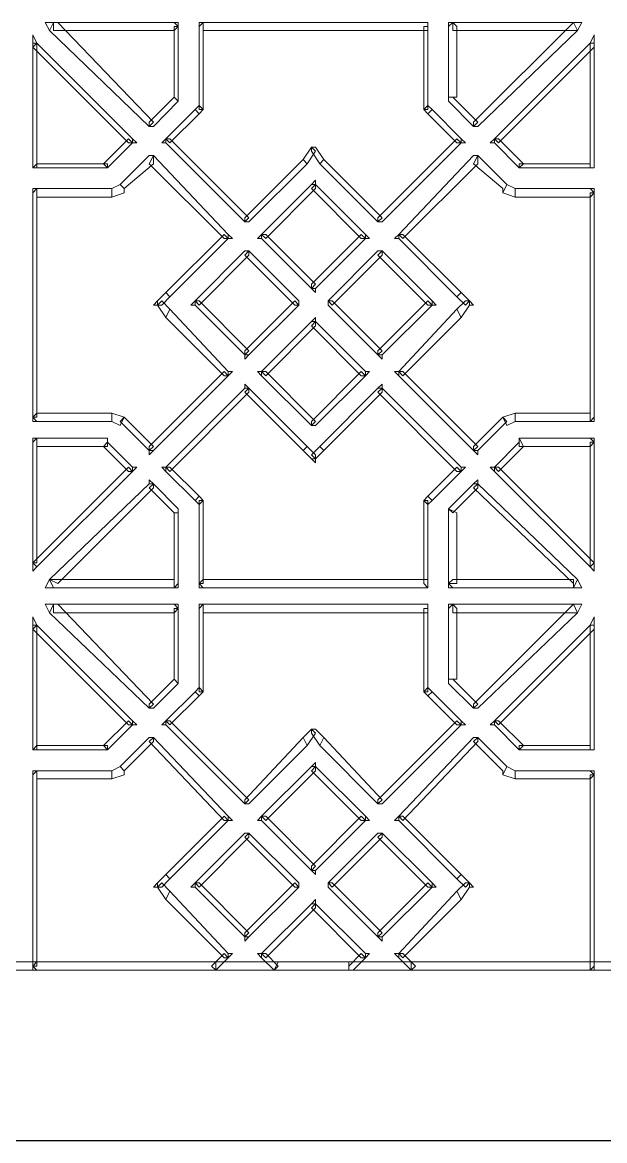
# Model space of a CAD drawing. Extents: x -66030 to 95157, y -13132 to 45879.
# Drawn here: x 79342 to 79889, y 39315 to 40366 of the extents above; entities that cross this region are included whole.
import ezdxf

# ---------------------------------------------------------------- set-up
doc = ezdxf.new("R2010")
doc.units = 0
doc.header["$LTSCALE"] = 100
doc.header["$MEASUREMENT"] = 0
doc.layers.get('0').update_dxf_attribs({"linetype": 'CONTINUOUS'})
doc.layers.add('3', color=11, linetype='CONTINUOUS')

msp = doc.modelspace()

# ---------------------------------------------------------------- linework, layer by layer
at = {"lineweight": 0}
for points in [[(79371.3, 40366), (79367.4, 40358.2), (79461.1, 40268.3), (79465, 40272.2), (79375.2, 40366), (79371.3, 40366), (79371.3, 40366), (79363.5, 40366), (79367.4, 40358.2)], [(79488.4, 40362.1), (79484.5, 40366), (79371.3, 40366), (79371.3, 40358.2), (79484.5, 40358.2), (79488.4, 40362.1), (79488.4, 40362.1), (79488.4, 40366), (79484.5, 40366)], [(79488.4, 40291.8), (79488.4, 40295.7), (79488.4, 40362.1), (79484.5, 40362.1), (79484.5, 40295.7), (79488.4, 40291.8), (79488.4, 40291.8), (79488.4, 40291.8), (79488.4, 40295.7)], [(79511.9, 40366), (79508, 40362.1), (79508, 40284), (79511.9, 40284), (79511.9, 40362.1), (79511.9, 40366), (79511.9, 40366), (79508, 40366), (79508, 40362.1)], [(79722.8, 40362.1), (79722.8, 40366), (79511.9, 40366), (79511.9, 40358.2), (79722.8, 40358.2), (79722.8, 40362.1), (79722.8, 40362.1), (79722.8, 40366), (79722.8, 40366)], [(79718.9, 40284), (79722.8, 40284), (79722.8, 40362.1), (79718.9, 40362.1), (79718.9, 40284), (79718.9, 40284), (79718.9, 40284), (79718.9, 40284), (79718.9, 40284)], [(79746.2, 40366), (79742.3, 40362.1), (79742.3, 40295.7), (79750.1, 40295.7), (79750.1, 40362.1), (79746.2, 40366), (79746.2, 40366), (79742.3, 40366), (79742.3, 40362.1)], [(79863.4, 40358.2), (79859.5, 40366), (79746.2, 40366), (79746.2, 40358.2), (79859.5, 40358.2), (79863.4, 40358.2), (79863.4, 40358.2), (79867.3, 40366), (79859.5, 40366)], [(79765.8, 40268.3), (79769.7, 40268.3), (79863.4, 40358.2), (79859.5, 40366), (79765.8, 40272.2), (79765.8, 40268.3), (79765.8, 40268.3), (79769.7, 40268.3), (79769.7, 40268.3)], [(79355.6, 40346.5), (79351.7, 40346.5), (79351.7, 40229.3), (79355.6, 40229.3), (79355.6, 40346.5), (79355.6, 40346.5), (79355.6, 40346.5), (79351.7, 40354.3), (79351.7, 40346.5)], [(79879, 40346.5), (79875.1, 40346.5), (79785.3, 40256.6), (79789.2, 40252.7), (79879, 40342.6), (79879, 40346.5), (79879, 40346.5), (79879, 40354.3), (79875.1, 40346.5)], [(79445.5, 40252.7), (79445.5, 40256.6), (79355.6, 40346.5), (79351.7, 40342.6), (79441.6, 40252.7), (79445.5, 40252.7), (79445.5, 40252.7), (79449.4, 40252.7), (79445.5, 40256.6)], [(79875.1, 40229.3), (79879, 40229.3), (79879, 40346.5), (79875.1, 40346.5), (79875.1, 40229.3), (79875.1, 40229.3), (79875.1, 40229.3), (79879, 40229.3), (79879, 40229.3)], [(79461.1, 40268.3), (79465, 40268.3), (79488.4, 40291.8), (79484.5, 40295.7), (79461.1, 40272.2), (79461.1, 40268.3), (79461.1, 40268.3), (79461.1, 40268.3), (79465, 40268.3)], [(79742.3, 40295.7), (79742.3, 40291.8), (79765.8, 40268.3), (79769.7, 40272.2), (79746.2, 40295.7), (79742.3, 40295.7), (79742.3, 40295.7), (79742.3, 40291.8), (79742.3, 40291.8)], [(79511.9, 40284), (79508, 40287.9), (79504.1, 40284), (79508, 40280.1), (79511.9, 40284), (79511.9, 40284), (79511.9, 40284), (79511.9, 40284), (79511.9, 40284)], [(79722.8, 40280.1), (79726.7, 40284), (79722.8, 40287.9), (79718.9, 40284), (79722.8, 40280.1), (79722.8, 40280.1), (79726.7, 40284), (79726.7, 40284), (79726.7, 40284)], [(79508, 40280.1), (79504.1, 40284), (79476.7, 40256.6), (79480.6, 40252.7), (79508, 40280.1), (79508, 40280.1), (79504.1, 40284), (79504.1, 40284), (79504.1, 40284)], [(79754, 40252.7), (79754, 40256.6), (79726.7, 40284), (79722.8, 40280.1), (79750.1, 40252.7), (79754, 40252.7), (79754, 40252.7), (79758, 40252.7), (79754, 40256.6)], [(79422, 40229.3), (79422, 40229.3), (79445.5, 40252.7), (79441.6, 40256.6), (79418.1, 40233.2), (79422, 40229.3), (79422, 40229.3), (79422, 40229.3), (79422, 40229.3)], [(79476.7, 40256.6), (79476.7, 40252.7), (79550.9, 40178.5), (79554.8, 40182.4), (79480.6, 40256.6), (79476.7, 40256.6), (79476.7, 40256.6), (79472.8, 40252.7), (79476.7, 40252.7)], [(79675.9, 40178.5), (79679.8, 40178.5), (79754, 40252.7), (79750.1, 40256.6), (79675.9, 40182.4), (79675.9, 40178.5), (79675.9, 40178.5), (79679.8, 40178.5), (79679.8, 40178.5)], [(79785.3, 40256.6), (79785.3, 40252.7), (79808.7, 40229.3), (79812.6, 40233.2), (79789.2, 40256.6), (79785.3, 40256.6), (79785.3, 40256.6), (79781.4, 40252.7), (79785.3, 40252.7)], [(79605.6, 40237.1), (79609.5, 40233.2), (79617.3, 40244.9), (79613.4, 40248.8), (79605.6, 40237.1), (79605.6, 40237.1), (79609.5, 40233.2), (79609.5, 40233.2), (79609.5, 40233.2)], [(79613.4, 40248.8), (79613.4, 40244.9), (79621.2, 40233.2), (79625.2, 40237.1), (79617.3, 40248.8), (79613.4, 40248.8), (79617.3, 40248.8), (79617.3, 40248.8), (79613.4, 40248.8)], [(79351.7, 40229.3), (79355.6, 40229.3), (79422, 40229.3), (79422, 40233.2), (79355.6, 40233.2), (79351.7, 40229.3), (79351.7, 40229.3), (79351.7, 40229.3), (79355.6, 40229.3)], [(79465, 40241), (79461.1, 40241), (79433.8, 40213.7), (79437.7, 40209.8), (79465, 40233.2), (79465, 40241), (79465, 40241), (79461.1, 40241), (79461.1, 40241)], [(79535.3, 40162.9), (79535.3, 40166.8), (79465, 40241), (79461.1, 40233.2), (79531.4, 40162.9), (79535.3, 40162.9), (79535.3, 40162.9), (79539.2, 40162.9), (79535.3, 40166.8)], [(79550.9, 40178.5), (79554.8, 40178.5), (79609.5, 40233.2), (79605.6, 40237.1), (79550.9, 40182.4), (79550.9, 40178.5), (79550.9, 40178.5), (79550.9, 40178.5), (79554.8, 40178.5)], [(79625.2, 40237.1), (79621.2, 40233.2), (79675.9, 40178.5), (79679.8, 40182.4), (79625.2, 40237.1), (79625.2, 40237.1), (79621.2, 40233.2), (79621.2, 40233.2), (79621.2, 40233.2)], [(79769.7, 40241), (79765.8, 40241), (79695.5, 40166.8), (79699.4, 40162.9), (79769.7, 40233.2), (79769.7, 40241), (79769.7, 40241), (79769.7, 40241), (79765.8, 40241)], [(79793.1, 40205.8), (79797, 40213.7), (79769.7, 40241), (79765.8, 40233.2), (79793.1, 40209.8), (79793.1, 40205.8), (79793.1, 40209.8), (79793.1, 40205.8), (79793.1, 40205.8)], [(79808.7, 40229.3), (79808.7, 40229.3), (79875.1, 40229.3), (79875.1, 40233.2), (79808.7, 40233.2), (79808.7, 40229.3), (79808.7, 40229.3), (79808.7, 40229.3), (79808.7, 40229.3)], [(79437.7, 40209.8), (79433.8, 40213.7), (79425.9, 40209.8), (79425.9, 40201.9), (79437.7, 40205.8), (79437.7, 40209.8), (79437.7, 40205.8), (79437.7, 40205.8), (79437.7, 40209.8)], [(79617.3, 40213.7), (79613.4, 40213.7), (79566.6, 40166.8), (79570.5, 40162.9), (79617.3, 40209.8), (79617.3, 40213.7), (79617.3, 40213.7), (79617.3, 40217.6), (79613.4, 40213.7)], [(79664.2, 40162.9), (79664.2, 40166.8), (79617.3, 40213.7), (79613.4, 40209.8), (79660.3, 40162.9), (79664.2, 40162.9), (79664.2, 40162.9), (79668.1, 40162.9), (79664.2, 40166.8)], [(79804.8, 40201.9), (79804.8, 40209.8), (79797, 40213.7), (79793.1, 40205.8), (79804.8, 40201.9), (79804.8, 40201.9), (79804.8, 40201.9), (79804.8, 40201.9), (79804.8, 40201.9)], [(79355.6, 40209.8), (79351.7, 40205.8), (79351.7, 39994.9), (79355.6, 39994.9), (79355.6, 40205.8), (79355.6, 40209.8), (79355.6, 40209.8), (79351.7, 40209.8), (79351.7, 40205.8)], [(79425.9, 40201.9), (79425.9, 40209.8), (79355.6, 40209.8), (79355.6, 40201.9), (79425.9, 40201.9), (79425.9, 40201.9), (79425.9, 40201.9), (79425.9, 40201.9), (79425.9, 40201.9)], [(79879, 40205.8), (79875.1, 40209.8), (79804.8, 40209.8), (79804.8, 40201.9), (79875.1, 40201.9), (79879, 40205.8), (79879, 40205.8), (79879, 40209.8), (79875.1, 40209.8)], [(79875.1, 39991), (79879, 39994.9), (79879, 40205.8), (79875.1, 40205.8), (79875.1, 39994.9), (79875.1, 39991), (79875.1, 39991), (79879, 39991), (79879, 39994.9)], [(79476.7, 40112.1), (79480.6, 40108.2), (79535.3, 40162.9), (79531.4, 40166.8), (79476.7, 40112.1), (79476.7, 40112.1), (79480.6, 40108.2), (79480.6, 40108.2), (79480.6, 40108.2)], [(79566.6, 40166.8), (79566.6, 40162.9), (79613.4, 40116), (79617.3, 40119.9), (79570.5, 40166.8), (79566.6, 40166.8), (79566.6, 40166.8), (79562.7, 40162.9), (79566.6, 40162.9)], [(79613.4, 40116), (79617.3, 40116), (79664.2, 40162.9), (79660.3, 40166.8), (79613.4, 40119.9), (79613.4, 40116), (79613.4, 40116), (79617.3, 40112.1), (79617.3, 40116)], [(79695.5, 40166.8), (79695.5, 40162.9), (79750.1, 40108.2), (79754, 40112.1), (79699.4, 40166.8), (79695.5, 40166.8), (79695.5, 40166.8), (79691.6, 40162.9), (79695.5, 40162.9)], [(79554.8, 40151.2), (79550.9, 40151.2), (79504.1, 40104.3), (79508, 40100.4), (79554.8, 40147.3), (79554.8, 40151.2), (79554.8, 40151.2), (79550.9, 40151.2), (79550.9, 40151.2)], [(79601.7, 40100.4), (79601.7, 40104.3), (79554.8, 40151.2), (79550.9, 40147.3), (79597.8, 40100.4), (79601.7, 40100.4), (79601.7, 40100.4), (79601.7, 40100.4), (79601.7, 40104.3)], [(79679.8, 40151.2), (79675.9, 40151.2), (79629.1, 40104.3), (79633, 40100.4), (79679.8, 40147.3), (79679.8, 40151.2), (79679.8, 40151.2), (79679.8, 40151.2), (79675.9, 40151.2)], [(79726.7, 40100.4), (79726.7, 40104.3), (79679.8, 40151.2), (79675.9, 40147.3), (79722.8, 40100.4), (79726.7, 40100.4), (79726.7, 40100.4), (79730.6, 40100.4), (79726.7, 40104.3)], [(79468.9, 40100.4), (79472.8, 40100.4), (79480.6, 40108.2), (79476.7, 40112.1), (79468.9, 40104.3), (79468.9, 40100.4), (79468.9, 40104.3), (79465, 40100.4), (79468.9, 40100.4)], [(79754, 40112.1), (79750.1, 40108.2), (79758, 40100.4), (79761.9, 40104.3), (79754, 40112.1), (79754, 40112.1), (79750.1, 40108.2), (79750.1, 40108.2), (79750.1, 40108.2)], [(79476.7, 40088.7), (79480.6, 40096.5), (79472.8, 40104.3), (79468.9, 40100.4), (79476.7, 40088.7), (79476.7, 40088.7), (79480.6, 40096.5), (79480.6, 40096.5), (79480.6, 40096.5)], [(79535.3, 40034), (79535.3, 40037.9), (79480.6, 40096.5), (79476.7, 40088.7), (79531.4, 40034), (79535.3, 40034), (79535.3, 40034), (79539.2, 40037.9), (79535.3, 40037.9)], [(79504.1, 40104.3), (79504.1, 40100.4), (79550.9, 40053.5), (79554.8, 40057.4), (79508, 40104.3), (79504.1, 40104.3), (79504.1, 40104.3), (79500.2, 40100.4), (79504.1, 40100.4)], [(79550.9, 40053.5), (79554.8, 40053.5), (79601.7, 40100.4), (79597.8, 40104.3), (79550.9, 40057.4), (79550.9, 40053.5), (79550.9, 40053.5), (79550.9, 40049.6), (79554.8, 40053.5)], [(79629.1, 40104.3), (79629.1, 40100.4), (79675.9, 40053.5), (79679.8, 40057.4), (79633, 40104.3), (79629.1, 40104.3), (79629.1, 40104.3), (79629.1, 40100.4), (79629.1, 40100.4)], [(79675.9, 40053.5), (79679.8, 40053.5), (79726.7, 40100.4), (79722.8, 40104.3), (79675.9, 40057.4), (79675.9, 40053.5), (79675.9, 40053.5), (79679.8, 40049.6), (79679.8, 40053.5)], [(79754, 40088.7), (79750.1, 40096.5), (79695.5, 40037.9), (79699.4, 40034), (79754, 40088.7), (79754, 40088.7), (79750.1, 40096.5), (79750.1, 40096.5), (79750.1, 40096.5)], [(79761.9, 40104.3), (79758, 40104.3), (79750.1, 40096.5), (79754, 40088.7), (79761.9, 40100.4), (79761.9, 40104.3), (79761.9, 40100.4), (79765.8, 40100.4), (79761.9, 40104.3)], [(79617.3, 40084.8), (79613.4, 40084.8), (79566.6, 40037.9), (79570.5, 40034), (79617.3, 40080.9), (79617.3, 40084.8), (79617.3, 40084.8), (79617.3, 40088.7), (79613.4, 40084.8)], [(79664.2, 40034), (79664.2, 40037.9), (79617.3, 40084.8), (79613.4, 40080.9), (79660.3, 40034), (79664.2, 40034), (79664.2, 40034), (79668.1, 40037.9), (79664.2, 40037.9)], [(79461.1, 39963.7), (79465, 39963.7), (79535.3, 40034), (79531.4, 40037.9), (79461.1, 39967.6), (79461.1, 39963.7), (79461.1, 39963.7), (79461.1, 39959.8), (79465, 39963.7)], [(79566.6, 40037.9), (79566.6, 40034), (79613.4, 39987.1), (79617.3, 39991), (79570.5, 40037.9), (79566.6, 40037.9), (79566.6, 40037.9), (79562.7, 40037.9), (79566.6, 40034)], [(79613.4, 39987.1), (79617.3, 39987.1), (79664.2, 40034), (79660.3, 40037.9), (79613.4, 39991), (79613.4, 39987.1), (79613.4, 39987.1), (79617.3, 39987.1), (79617.3, 39987.1)], [(79695.5, 40037.9), (79695.5, 40034), (79765.8, 39963.7), (79769.7, 39967.6), (79699.4, 40037.9), (79695.5, 40037.9), (79695.5, 40037.9), (79691.6, 40037.9), (79695.5, 40034)], [(79554.8, 40022.3), (79550.9, 40022.3), (79476.7, 39948.1), (79480.6, 39944.1), (79554.8, 40018.4), (79554.8, 40022.3), (79554.8, 40022.3), (79550.9, 40026.2), (79550.9, 40022.3)], [(79605.6, 39963.7), (79609.5, 39967.6), (79554.8, 40022.3), (79550.9, 40018.4), (79605.6, 39963.7), (79605.6, 39963.7), (79609.5, 39967.6), (79609.5, 39967.6), (79609.5, 39967.6)], [(79679.8, 40022.3), (79675.9, 40022.3), (79621.2, 39967.6), (79625.2, 39963.7), (79679.8, 40018.4), (79679.8, 40022.3), (79679.8, 40022.3), (79679.8, 40026.2), (79675.9, 40022.3)], [(79754, 39944.1), (79754, 39948.1), (79679.8, 40022.3), (79675.9, 40018.4), (79750.1, 39944.1), (79754, 39944.1), (79754, 39944.1), (79758, 39948.1), (79754, 39948.1)], [(79351.7, 39994.9), (79355.6, 39991), (79425.9, 39991), (79425.9, 39998.8), (79355.6, 39998.8), (79351.7, 39994.9), (79351.7, 39994.9), (79351.7, 39991), (79355.6, 39991)], [(79425.9, 39998.8), (79425.9, 39991), (79433.8, 39987.1), (79437.7, 39994.9), (79425.9, 39998.8), (79425.9, 39998.8), (79425.9, 39998.8), (79425.9, 39998.8), (79425.9, 39998.8)], [(79437.7, 39994.9), (79433.8, 39991), (79461.1, 39963.7), (79465, 39967.6), (79437.7, 39994.9), (79437.7, 39994.9), (79437.7, 39994.9), (79437.7, 39994.9), (79437.7, 39994.9)], [(79765.8, 39963.7), (79769.7, 39963.7), (79797, 39991), (79793.1, 39994.9), (79765.8, 39967.6), (79765.8, 39963.7), (79765.8, 39963.7), (79769.7, 39959.8), (79769.7, 39963.7)], [(79793.1, 39994.9), (79797, 39987.1), (79804.8, 39991), (79804.8, 39998.8), (79793.1, 39994.9), (79793.1, 39994.9), (79793.1, 39994.9), (79793.1, 39994.9), (79793.1, 39994.9)], [(79804.8, 39998.8), (79804.8, 39991), (79875.1, 39991), (79875.1, 39998.8), (79804.8, 39998.8), (79804.8, 39998.8), (79804.8, 39998.8), (79804.8, 39998.8), (79804.8, 39998.8)], [(79355.6, 39975.4), (79351.7, 39971.5), (79351.7, 39858.2), (79355.6, 39858.2), (79355.6, 39971.5), (79355.6, 39975.4), (79355.6, 39975.4), (79351.7, 39975.4), (79351.7, 39971.5)], [(79422, 39971.5), (79422, 39975.4), (79355.6, 39975.4), (79355.6, 39967.6), (79422, 39967.6), (79422, 39971.5), (79422, 39971.5), (79422, 39975.4), (79422, 39975.4)], [(79445.5, 39944.1), (79445.5, 39948.1), (79422, 39971.5), (79418.1, 39967.6), (79441.6, 39944.1), (79445.5, 39944.1), (79445.5, 39944.1), (79449.4, 39948.1), (79445.5, 39948.1)], [(79808.7, 39975.4), (79808.7, 39971.5), (79785.3, 39948.1), (79789.2, 39944.1), (79812.6, 39967.6), (79808.7, 39975.4), (79808.7, 39975.4), (79808.7, 39975.4), (79808.7, 39971.5)], [(79879, 39971.5), (79875.1, 39975.4), (79808.7, 39975.4), (79808.7, 39967.6), (79875.1, 39967.6), (79879, 39971.5), (79879, 39971.5), (79879, 39975.4), (79875.1, 39975.4)], [(79875.1, 39854.3), (79879, 39858.2), (79879, 39971.5), (79875.1, 39971.5), (79875.1, 39858.2), (79875.1, 39854.3), (79875.1, 39854.3), (79879, 39850.4), (79879, 39858.2)], [(79617.3, 39955.9), (79617.3, 39959.8), (79609.5, 39967.6), (79605.6, 39963.7), (79613.4, 39955.9), (79617.3, 39955.9), (79613.4, 39955.9), (79617.3, 39952), (79617.3, 39955.9)], [(79625.2, 39963.7), (79621.2, 39967.6), (79613.4, 39959.8), (79617.3, 39955.9), (79625.2, 39963.7), (79625.2, 39963.7), (79621.2, 39967.6), (79621.2, 39967.6), (79621.2, 39967.6)], [(79351.7, 39858.2), (79355.6, 39854.3), (79445.5, 39944.1), (79441.6, 39948.1), (79351.7, 39858.2), (79351.7, 39858.2), (79351.7, 39858.2), (79351.7, 39850.4), (79355.6, 39854.3)], [(79476.7, 39948.1), (79476.7, 39944.1), (79504.1, 39916.8), (79508, 39920.7), (79480.6, 39948.1), (79476.7, 39948.1), (79476.7, 39948.1), (79472.8, 39948.1), (79476.7, 39944.1)], [(79722.8, 39920.7), (79726.7, 39916.8), (79754, 39944.1), (79750.1, 39948.1), (79722.8, 39920.7), (79722.8, 39920.7), (79726.7, 39916.8), (79726.7, 39916.8), (79726.7, 39916.8)], [(79785.3, 39948.1), (79785.3, 39944.1), (79875.1, 39854.3), (79879, 39858.2), (79789.2, 39948.1), (79785.3, 39948.1), (79785.3, 39948.1), (79781.4, 39948.1), (79785.3, 39944.1)], [(79465, 39932.4), (79461.1, 39932.4), (79367.4, 39842.6), (79375.2, 39838.7), (79465, 39928.5), (79465, 39932.4), (79465, 39932.4), (79461.1, 39936.3), (79461.1, 39932.4)], [(79488.4, 39905.1), (79488.4, 39909), (79465, 39932.4), (79461.1, 39928.5), (79484.5, 39905.1), (79488.4, 39905.1), (79488.4, 39905.1), (79488.4, 39909), (79488.4, 39909)], [(79769.7, 39932.4), (79765.8, 39932.4), (79742.3, 39909), (79746.2, 39905.1), (79769.7, 39928.5), (79769.7, 39932.4), (79769.7, 39932.4), (79769.7, 39936.3), (79765.8, 39932.4)], [(79859.5, 39834.8), (79863.4, 39842.6), (79769.7, 39932.4), (79765.8, 39928.5), (79859.5, 39838.7), (79859.5, 39834.8), (79859.5, 39834.8), (79867.3, 39834.8), (79863.4, 39842.6)], [(79508, 39920.7), (79504.1, 39916.8), (79508, 39912.9), (79511.9, 39916.8), (79508, 39920.7), (79508, 39920.7), (79504.1, 39916.8), (79504.1, 39916.8), (79504.1, 39916.8)], [(79511.9, 39916.8), (79508, 39916.8), (79508, 39838.7), (79511.9, 39838.7), (79511.9, 39916.8), (79511.9, 39916.8), (79511.9, 39916.8), (79511.9, 39916.8), (79511.9, 39916.8)], [(79718.9, 39916.8), (79722.8, 39912.9), (79726.7, 39916.8), (79722.8, 39920.7), (79718.9, 39916.8), (79718.9, 39916.8), (79718.9, 39916.8), (79718.9, 39916.8), (79718.9, 39916.8)], [(79722.8, 39834.8), (79722.8, 39838.7), (79722.8, 39916.8), (79718.9, 39916.8), (79718.9, 39838.7), (79722.8, 39834.8), (79722.8, 39834.8), (79722.8, 39834.8), (79722.8, 39838.7)], [(79742.3, 39909), (79742.3, 39905.1), (79742.3, 39838.7), (79750.1, 39838.7), (79750.1, 39905.1), (79742.3, 39909), (79742.3, 39909), (79742.3, 39909), (79742.3, 39905.1)], [(79484.5, 39834.8), (79488.4, 39838.7), (79488.4, 39905.1), (79484.5, 39905.1), (79484.5, 39838.7), (79484.5, 39834.8), (79484.5, 39834.8), (79488.4, 39834.8), (79488.4, 39838.7)], [(79367.4, 39842.6), (79371.3, 39834.8), (79484.5, 39834.8), (79484.5, 39842.6), (79371.3, 39842.6), (79367.4, 39842.6), (79367.4, 39842.6), (79363.5, 39834.8), (79371.3, 39834.8)], [(79508, 39838.7), (79511.9, 39834.8), (79722.8, 39834.8), (79722.8, 39842.6), (79511.9, 39842.6), (79508, 39838.7), (79508, 39838.7), (79508, 39834.8), (79511.9, 39834.8)], [(79742.3, 39838.7), (79746.2, 39834.8), (79859.5, 39834.8), (79859.5, 39842.6), (79746.2, 39842.6), (79742.3, 39838.7), (79742.3, 39838.7), (79742.3, 39834.8), (79746.2, 39834.8)], [(79371.3, 39819.2), (79367.4, 39811.3), (79461.1, 39721.5), (79465, 39725.4), (79375.2, 39819.2), (79371.3, 39819.2), (79371.3, 39819.2), (79363.5, 39819.2), (79367.4, 39811.3)], [(79488.4, 39815.2), (79484.5, 39819.2), (79371.3, 39819.2), (79371.3, 39811.3), (79484.5, 39811.3), (79488.4, 39815.2), (79488.4, 39815.2), (79488.4, 39819.2), (79484.5, 39819.2)], [(79488.4, 39744.9), (79488.4, 39748.8), (79488.4, 39815.2), (79484.5, 39815.2), (79484.5, 39748.8), (79488.4, 39744.9), (79488.4, 39744.9), (79488.4, 39748.8), (79488.4, 39748.8)], [(79511.9, 39819.2), (79508, 39815.2), (79508, 39737.1), (79511.9, 39737.1), (79511.9, 39815.2), (79511.9, 39819.2), (79511.9, 39819.2), (79508, 39819.2), (79508, 39815.2)], [(79722.8, 39815.2), (79722.8, 39819.2), (79511.9, 39819.2), (79511.9, 39811.3), (79722.8, 39811.3), (79722.8, 39815.2), (79722.8, 39815.2), (79722.8, 39819.2), (79722.8, 39819.2)], [(79718.9, 39737.1), (79722.8, 39737.1), (79722.8, 39815.2), (79718.9, 39815.2), (79718.9, 39737.1), (79718.9, 39737.1), (79718.9, 39737.1), (79718.9, 39737.1), (79718.9, 39737.1)], [(79746.2, 39819.2), (79742.3, 39815.2), (79742.3, 39748.8), (79750.1, 39748.8), (79750.1, 39815.2), (79746.2, 39819.2), (79746.2, 39819.2), (79742.3, 39819.2), (79742.3, 39815.2)], [(79863.4, 39811.3), (79859.5, 39819.2), (79746.2, 39819.2), (79746.2, 39811.3), (79859.5, 39811.3), (79863.4, 39811.3), (79863.4, 39811.3), (79867.3, 39819.2), (79859.5, 39819.2)], [(79765.8, 39721.5), (79769.7, 39721.5), (79863.4, 39811.3), (79859.5, 39819.2), (79765.8, 39725.4), (79765.8, 39721.5), (79765.8, 39721.5), (79769.7, 39721.5), (79769.7, 39721.5)], [(79355.6, 39799.6), (79351.7, 39799.6), (79351.7, 39682.4), (79355.6, 39682.4), (79355.6, 39799.6), (79355.6, 39799.6), (79355.6, 39799.6), (79351.7, 39807.4), (79351.7, 39799.6)], [(79879, 39799.6), (79875.1, 39799.6), (79785.3, 39709.8), (79789.2, 39705.9), (79879, 39795.7), (79879, 39799.6), (79879, 39799.6), (79879, 39807.4), (79875.1, 39799.6)], [(79445.5, 39705.9), (79445.5, 39709.8), (79355.6, 39799.6), (79351.7, 39795.7), (79441.6, 39705.9), (79445.5, 39705.9), (79445.5, 39705.9), (79449.4, 39705.9), (79445.5, 39709.8)], [(79875.1, 39682.4), (79879, 39682.4), (79879, 39799.6), (79875.1, 39799.6), (79875.1, 39682.4), (79875.1, 39682.4), (79875.1, 39682.4), (79879, 39682.4), (79879, 39682.4)], [(79461.1, 39721.5), (79465, 39721.5), (79488.4, 39744.9), (79484.5, 39748.8), (79461.1, 39725.4), (79461.1, 39721.5), (79461.1, 39721.5), (79461.1, 39721.5), (79465, 39721.5)], [(79742.3, 39748.8), (79742.3, 39744.9), (79765.8, 39721.5), (79769.7, 39725.4), (79746.2, 39748.8), (79742.3, 39748.8), (79742.3, 39748.8), (79742.3, 39748.8), (79742.3, 39744.9)], [(79511.9, 39737.1), (79508, 39741), (79504.1, 39737.1), (79508, 39733.2), (79511.9, 39737.1), (79511.9, 39737.1), (79511.9, 39737.1), (79511.9, 39737.1), (79511.9, 39737.1)], [(79722.8, 39733.2), (79726.7, 39737.1), (79722.8, 39741), (79718.9, 39737.1), (79722.8, 39733.2), (79722.8, 39733.2), (79726.7, 39737.1), (79726.7, 39737.1), (79726.7, 39737.1)], [(79508, 39733.2), (79504.1, 39737.1), (79476.7, 39709.8), (79480.6, 39705.9), (79508, 39733.2), (79508, 39733.2), (79504.1, 39737.1), (79504.1, 39737.1), (79504.1, 39737.1)], [(79754, 39705.9), (79754, 39709.8), (79726.7, 39737.1), (79722.8, 39733.2), (79750.1, 39705.9), (79754, 39705.9), (79754, 39705.9), (79758, 39705.9), (79754, 39709.8)], [(79422, 39682.4), (79422, 39682.4), (79445.5, 39705.9), (79441.6, 39709.8), (79418.1, 39686.4), (79422, 39682.4), (79422, 39682.4), (79422, 39682.4), (79422, 39682.4)], [(79476.7, 39709.8), (79476.7, 39705.9), (79550.9, 39631.7), (79554.8, 39635.6), (79480.6, 39709.8), (79476.7, 39709.8), (79476.7, 39709.8), (79472.8, 39705.9), (79476.7, 39705.9)], [(79675.9, 39631.7), (79679.8, 39631.7), (79754, 39705.9), (79750.1, 39709.8), (79675.9, 39635.6), (79675.9, 39631.7), (79675.9, 39631.7), (79679.8, 39631.7), (79679.8, 39631.7)], [(79785.3, 39709.8), (79785.3, 39705.9), (79808.7, 39682.4), (79812.6, 39686.4), (79789.2, 39709.8), (79785.3, 39709.8), (79785.3, 39709.8), (79781.4, 39705.9), (79785.3, 39705.9)], [(79605.6, 39694.2), (79609.5, 39686.4), (79617.3, 39698.1), (79613.4, 39702), (79605.6, 39694.2), (79605.6, 39694.2), (79609.5, 39686.4), (79609.5, 39686.4), (79609.5, 39686.4)], [(79613.4, 39702), (79613.4, 39698.1), (79621.2, 39686.4), (79625.2, 39694.2), (79617.3, 39702), (79613.4, 39702), (79617.3, 39702), (79617.3, 39702), (79613.4, 39702)], [(79351.7, 39682.4), (79355.6, 39682.4), (79422, 39682.4), (79422, 39686.4), (79355.6, 39686.4), (79351.7, 39682.4), (79351.7, 39682.4), (79351.7, 39682.4), (79355.6, 39682.4)], [(79465, 39694.2), (79461.1, 39694.2), (79433.8, 39666.8), (79437.7, 39662.9), (79465, 39690.3), (79465, 39694.2), (79465, 39694.2), (79461.1, 39694.2), (79461.1, 39694.2)], [(79535.3, 39616), (79535.3, 39620), (79465, 39694.2), (79461.1, 39690.3), (79531.4, 39616), (79535.3, 39616), (79535.3, 39616), (79539.2, 39616), (79535.3, 39620)], [(79550.9, 39631.7), (79554.8, 39631.7), (79609.5, 39686.4), (79605.6, 39694.2), (79550.9, 39635.6), (79550.9, 39631.7), (79550.9, 39631.7), (79550.9, 39631.7), (79554.8, 39631.7)], [(79625.2, 39694.2), (79621.2, 39686.4), (79675.9, 39631.7), (79679.8, 39635.6), (79625.2, 39694.2), (79625.2, 39694.2), (79621.2, 39686.4), (79621.2, 39686.4), (79621.2, 39686.4)], [(79769.7, 39694.2), (79765.8, 39694.2), (79695.5, 39620), (79699.4, 39616), (79769.7, 39690.3), (79769.7, 39694.2), (79769.7, 39694.2), (79769.7, 39694.2), (79765.8, 39694.2)], [(79793.1, 39659), (79797, 39666.8), (79769.7, 39694.2), (79765.8, 39690.3), (79793.1, 39662.9), (79793.1, 39659), (79793.1, 39662.9), (79793.1, 39659), (79793.1, 39659)], [(79808.7, 39682.4), (79808.7, 39682.4), (79875.1, 39682.4), (79875.1, 39686.4), (79808.7, 39686.4), (79808.7, 39682.4), (79808.7, 39682.4), (79808.7, 39682.4), (79808.7, 39682.4)], [(79437.7, 39662.9), (79433.8, 39666.8), (79425.9, 39662.9), (79425.9, 39655.1), (79437.7, 39659), (79437.7, 39662.9), (79437.7, 39659), (79437.7, 39659), (79437.7, 39662.9)], [(79617.3, 39666.8), (79613.4, 39666.8), (79566.6, 39620), (79570.5, 39616), (79617.3, 39662.9), (79617.3, 39666.8), (79617.3, 39666.8), (79617.3, 39670.7), (79613.4, 39666.8)], [(79664.2, 39616), (79664.2, 39620), (79617.3, 39666.8), (79613.4, 39662.9), (79660.3, 39616), (79664.2, 39616), (79664.2, 39616), (79668.1, 39616), (79664.2, 39620)], [(79804.8, 39655.1), (79804.8, 39662.9), (79797, 39666.8), (79793.1, 39659), (79804.8, 39655.1), (79804.8, 39655.1), (79804.8, 39655.1), (79804.8, 39655.1), (79804.8, 39655.1)], [(79355.6, 39662.9), (79351.7, 39659), (79351.7, 39479.3), (79355.6, 39479.3), (79355.6, 39659), (79355.6, 39662.9), (79355.6, 39662.9), (79351.7, 39662.9), (79351.7, 39659)], [(79425.9, 39655.1), (79425.9, 39662.9), (79355.6, 39662.9), (79355.6, 39655.1), (79425.9, 39655.1), (79425.9, 39655.1), (79425.9, 39655.1), (79425.9, 39655.1), (79425.9, 39655.1)], [(79879, 39659), (79875.1, 39662.9), (79804.8, 39662.9), (79804.8, 39655.1), (79875.1, 39655.1), (79879, 39659), (79879, 39659), (79879, 39662.9), (79875.1, 39662.9)], [(79875.1, 39475.4), (79879, 39479.3), (79879, 39659), (79875.1, 39659), (79875.1, 39479.3), (79875.1, 39475.4), (79875.1, 39475.4), (79879, 39475.4), (79879, 39479.3)], [(79476.7, 39565.3), (79480.6, 39561.4), (79535.3, 39616), (79531.4, 39620), (79476.7, 39565.3), (79476.7, 39565.3), (79480.6, 39561.4), (79480.6, 39561.4), (79480.6, 39561.4)], [(79566.6, 39620), (79566.6, 39616), (79613.4, 39569.2), (79617.3, 39573.1), (79570.5, 39620), (79566.6, 39620), (79566.6, 39620), (79562.7, 39616), (79566.6, 39616)], [(79613.4, 39569.2), (79617.3, 39569.2), (79664.2, 39616), (79660.3, 39620), (79613.4, 39573.1), (79613.4, 39569.2), (79613.4, 39569.2), (79617.3, 39565.3), (79617.3, 39569.2)], [(79695.5, 39620), (79695.5, 39616), (79750.1, 39561.4), (79754, 39565.3), (79699.4, 39620), (79695.5, 39620), (79695.5, 39620), (79691.6, 39616), (79695.5, 39616)], [(79554.8, 39604.3), (79550.9, 39604.3), (79504.1, 39557.5), (79508, 39553.5), (79554.8, 39600.4), (79554.8, 39604.3), (79554.8, 39604.3), (79550.9, 39604.3), (79550.9, 39604.3)], [(79601.7, 39553.5), (79601.7, 39557.5), (79554.8, 39604.3), (79550.9, 39600.4), (79597.8, 39553.5), (79601.7, 39553.5), (79601.7, 39553.5), (79601.7, 39553.5), (79601.7, 39557.5)], [(79679.8, 39604.3), (79675.9, 39604.3), (79629.1, 39557.5), (79633, 39553.5), (79679.8, 39600.4), (79679.8, 39604.3), (79679.8, 39604.3), (79679.8, 39604.3), (79675.9, 39604.3)], [(79726.7, 39553.5), (79726.7, 39557.5), (79679.8, 39604.3), (79675.9, 39600.4), (79722.8, 39553.5), (79726.7, 39553.5), (79726.7, 39553.5), (79730.6, 39553.5), (79726.7, 39557.5)], [(79468.9, 39553.5), (79472.8, 39553.5), (79480.6, 39561.4), (79476.7, 39565.3), (79468.9, 39557.5), (79468.9, 39553.5), (79468.9, 39557.5), (79465, 39553.5), (79468.9, 39553.5)], [(79754, 39565.3), (79750.1, 39561.4), (79758, 39553.5), (79761.9, 39557.5), (79754, 39565.3), (79754, 39565.3), (79750.1, 39561.4), (79750.1, 39561.4), (79750.1, 39561.4)], [(79476.7, 39541.8), (79480.6, 39549.6), (79472.8, 39557.5), (79468.9, 39553.5), (79476.7, 39541.8), (79476.7, 39541.8), (79480.6, 39549.6), (79480.6, 39549.6), (79480.6, 39549.6)], [(79535.3, 39487.1), (79535.3, 39491.1), (79480.6, 39549.6), (79476.7, 39541.8), (79531.4, 39487.1), (79535.3, 39487.1), (79535.3, 39487.1), (79539.2, 39491.1), (79535.3, 39491.1)], [(79504.1, 39557.5), (79504.1, 39553.5), (79550.9, 39506.7), (79554.8, 39510.6), (79508, 39557.5), (79504.1, 39557.5), (79504.1, 39557.5), (79500.2, 39553.5), (79504.1, 39553.5)], [(79550.9, 39506.7), (79554.8, 39506.7), (79601.7, 39553.5), (79597.8, 39557.5), (79550.9, 39510.6), (79550.9, 39506.7), (79550.9, 39506.7), (79550.9, 39502.8), (79554.8, 39506.7)], [(79629.1, 39557.5), (79629.1, 39553.5), (79675.9, 39506.7), (79679.8, 39510.6), (79633, 39557.5), (79629.1, 39557.5), (79629.1, 39557.5), (79629.1, 39553.5), (79629.1, 39553.5)], [(79675.9, 39506.7), (79679.8, 39506.7), (79726.7, 39553.5), (79722.8, 39557.5), (79675.9, 39510.6), (79675.9, 39506.7), (79675.9, 39506.7), (79679.8, 39502.8), (79679.8, 39506.7)], [(79754, 39541.8), (79750.1, 39549.6), (79695.5, 39491.1), (79699.4, 39487.1), (79754, 39541.8), (79754, 39541.8), (79750.1, 39549.6), (79750.1, 39549.6), (79750.1, 39549.6)], [(79761.9, 39557.5), (79758, 39557.5), (79750.1, 39549.6), (79754, 39541.8), (79761.9, 39553.5), (79761.9, 39557.5), (79761.9, 39553.5), (79765.8, 39553.5), (79761.9, 39557.5)], [(79617.3, 39537.9), (79613.4, 39537.9), (79566.6, 39491.1), (79570.5, 39487.1), (79617.3, 39534), (79617.3, 39537.9), (79617.3, 39537.9), (79617.3, 39541.8), (79613.4, 39537.9)], [(79664.2, 39487.1), (79664.2, 39491.1), (79617.3, 39537.9), (79613.4, 39534), (79660.3, 39487.1), (79664.2, 39487.1), (79664.2, 39487.1), (79668.1, 39491.1), (79664.2, 39491.1)], [(79523.6, 39475.4), (79523.6, 39475.4), (79535.3, 39487.1), (79531.4, 39491.1), (79519.7, 39479.3), (79523.6, 39475.4), (79523.6, 39475.4), (79523.6, 39475.4), (79523.6, 39475.4)], [(79566.6, 39491.1), (79566.6, 39487.1), (79578.3, 39475.4), (79582.2, 39479.3), (79570.5, 39491.1), (79566.6, 39491.1), (79566.6, 39491.1), (79562.7, 39491.1), (79566.6, 39487.1)], [(79648.6, 39475.4), (79652.5, 39475.4), (79664.2, 39487.1), (79660.3, 39491.1), (79648.6, 39479.3), (79648.6, 39475.4), (79648.6, 39475.4), (79652.5, 39475.4), (79652.5, 39475.4)], [(79695.5, 39491.1), (79695.5, 39487.1), (79707.2, 39475.4), (79711.1, 39479.3), (79699.4, 39491.1), (79695.5, 39491.1), (79695.5, 39491.1), (79691.6, 39491.1), (79695.5, 39487.1)], [(77016, 39479.3), (77016, 39475.4), (81121.1, 39475.4), (81121.1, 39483.2), (77016, 39483.2), (77016, 39479.3), (77016, 39479.3), (77016, 39475.4), (77016, 39475.4)], [(79351.7, 39479.3), (79355.6, 39475.4), (79523.6, 39475.4), (79523.6, 39483.2), (79355.6, 39483.2), (79351.7, 39479.3), (79351.7, 39479.3), (79351.7, 39475.4), (79355.6, 39475.4)], [(79578.3, 39475.4), (79582.2, 39475.4), (79648.6, 39475.4), (79648.6, 39483.2), (79582.2, 39483.2), (79578.3, 39475.4), (79578.3, 39475.4), (79578.3, 39475.4), (79582.2, 39475.4)], [(79707.2, 39475.4), (79707.2, 39475.4), (79875.1, 39475.4), (79875.1, 39483.2), (79707.2, 39483.2), (79707.2, 39475.4), (79707.2, 39475.4), (79707.2, 39475.4), (79707.2, 39475.4)]]:
    msp.add_lwpolyline(points, close=True, dxfattribs=at)
at = {"layer": '3', "color": 2}
msp.add_line((-66009.4, 39315.3), (95156.9, 39315.3), dxfattribs=at)

doc.saveas('drawing.dxf')
